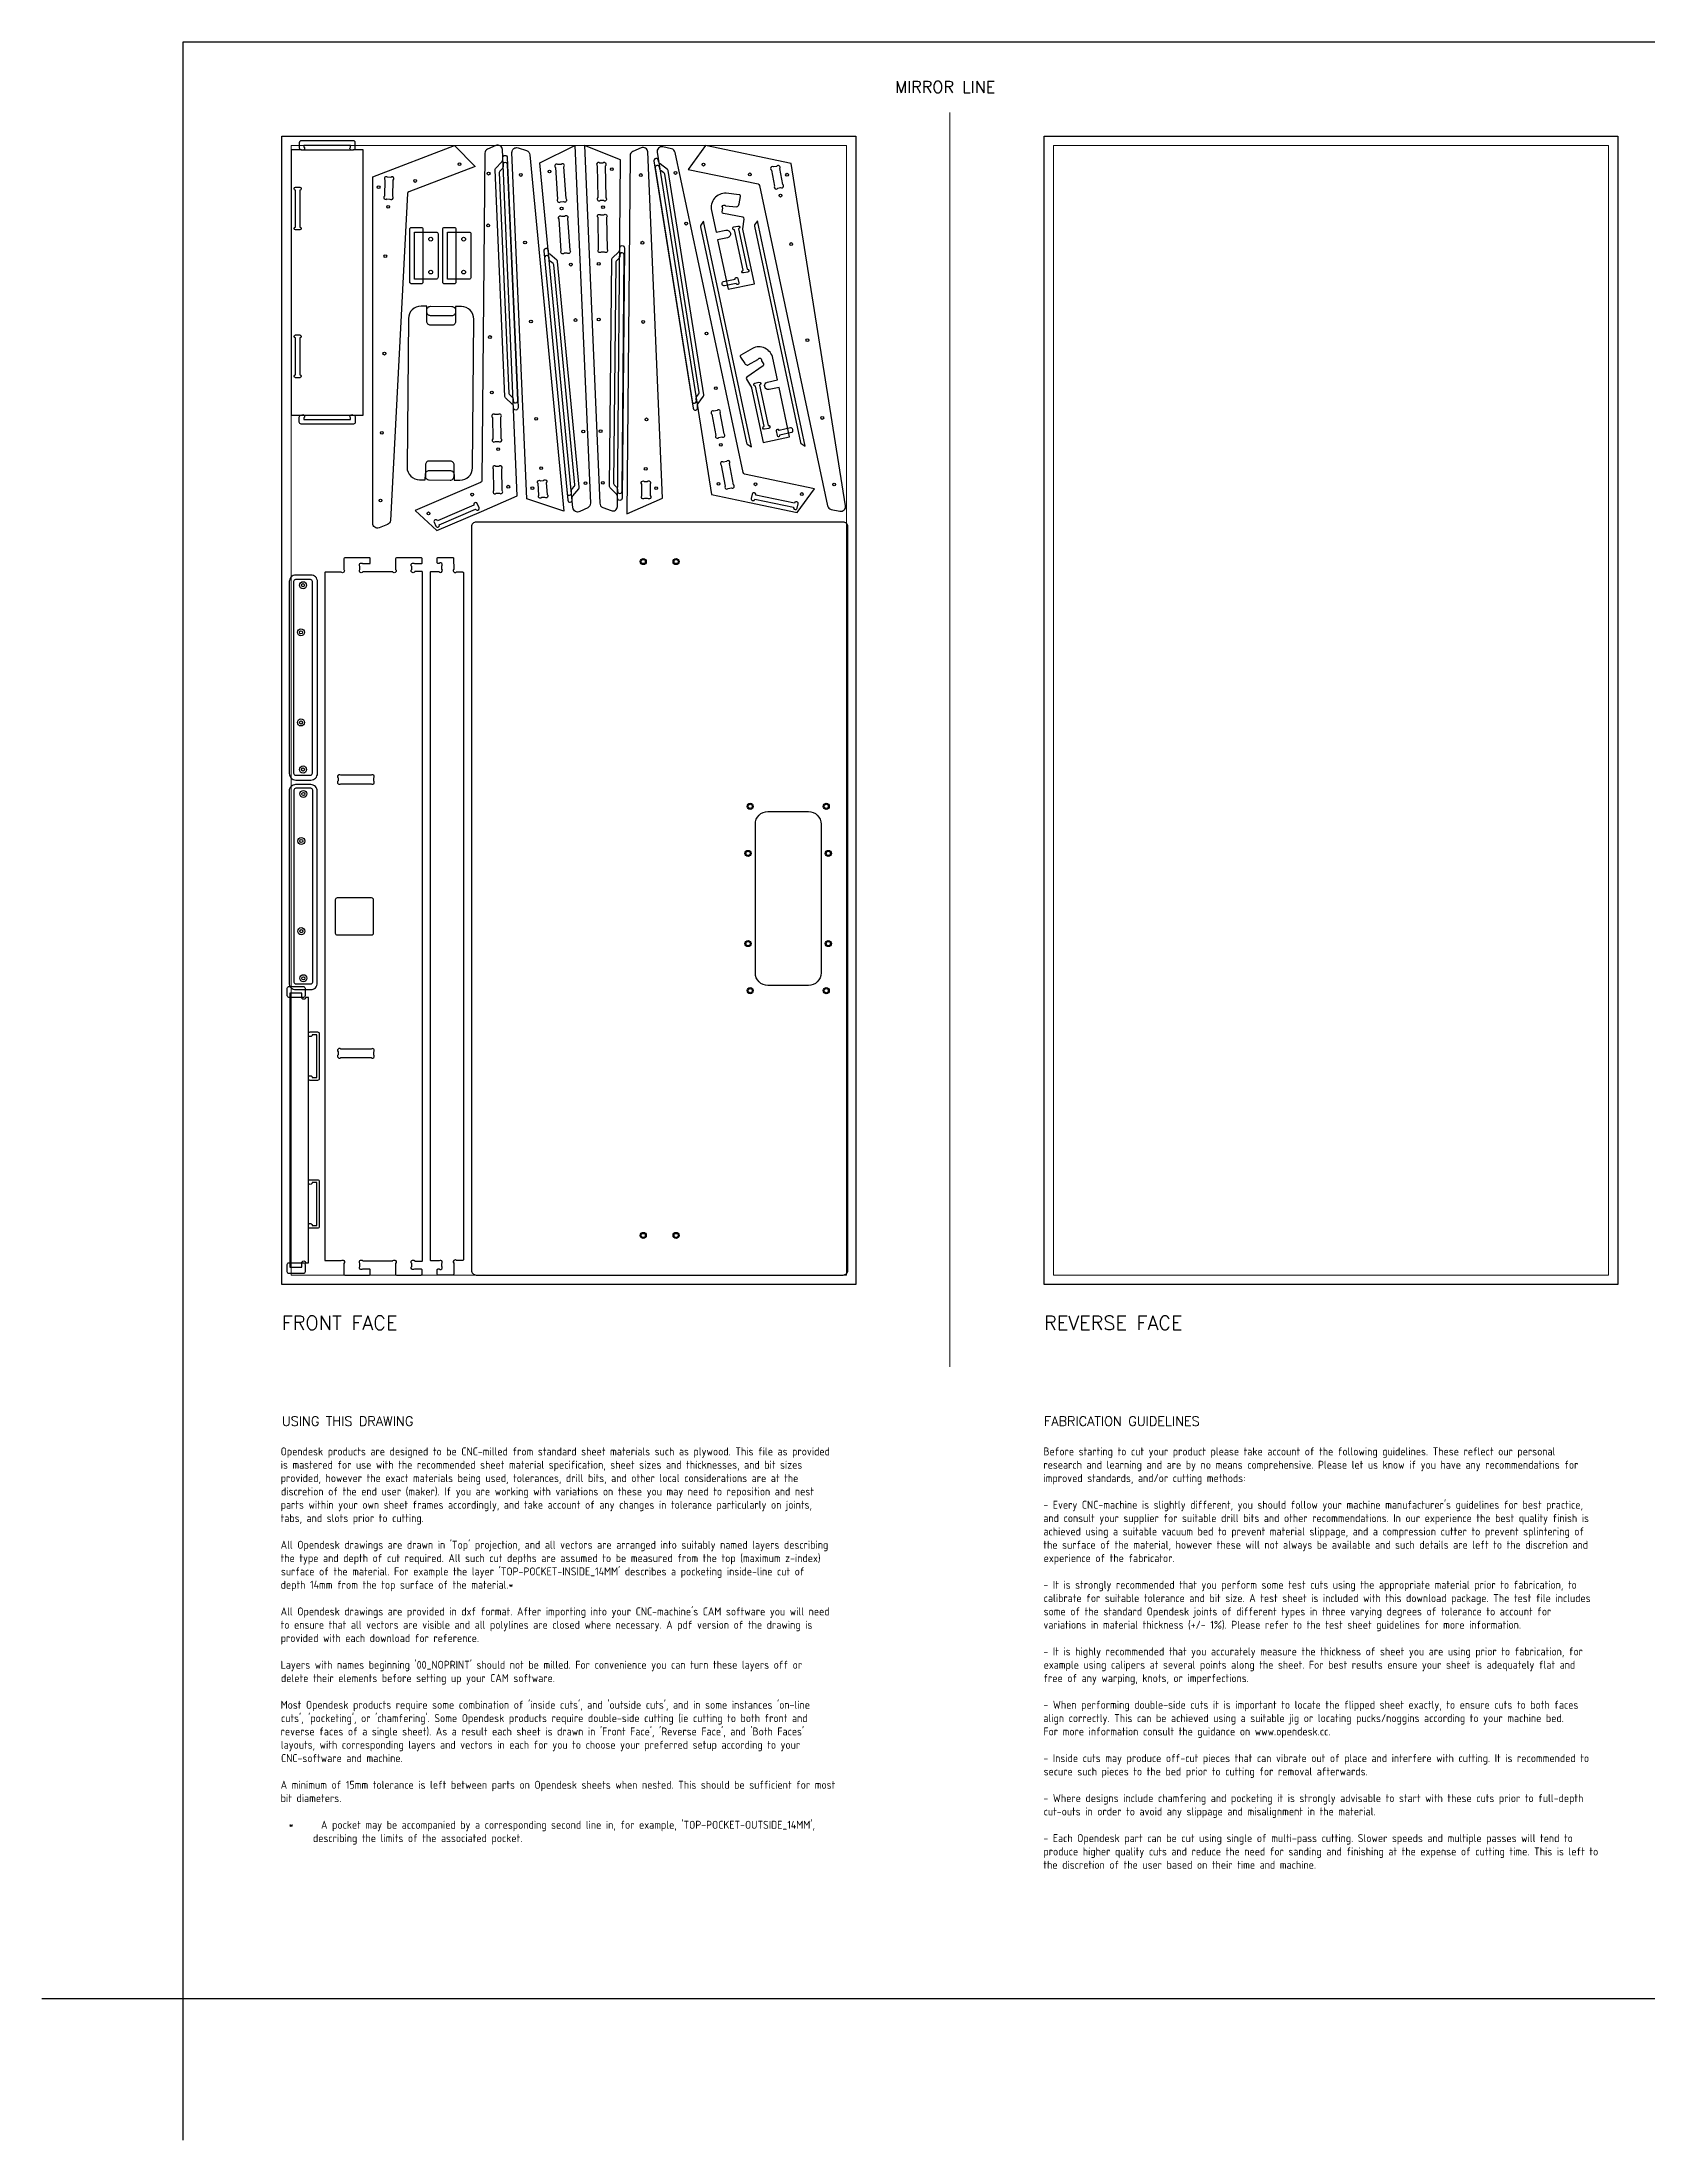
# Model space of a CAD drawing. Header units: millimetres. Extents: x -300 to 5880, y -300 to 4158.
# Drawn here: x -300 to 3112, y -300 to 4158 of the extents above; entities that cross this region are included whole.
import ezdxf
from ezdxf.enums import TextEntityAlignment as Align

# ---------------------------------------------------------------- set-up
doc = ezdxf.new("R2010")
doc.units = ezdxf.units.MM
doc.layers.add('00-NOPRINT_TEXT', color=7, linetype='Continuous', lineweight=25)
doc.layers.add('00_NOPRINT_TOLERANCE', color=7, linetype='Continuous', lineweight=5)
for name, color, linetype, lineweight, true_color in [('BOARD_$TH-NOMINAL', 3, 'Continuous', 30, 0x00ff00), ('TOP-CUT-INSIDE_18.000MM', 1, 'Continuous', 25, 0xff1c00), ('TOP-CUT-OUTSIDE_18.000MM', 220, 'Continuous', 25, 0xff00d1), ('TOP-HOLE-6.000MM-DIAM_14.000MM', 220, 'Continuous', 25, 0xff00c7), ('TOP-HOLE-6.600MM-DIAM_18.000MM', 3, 'Continuous', 25, 0x00ff0c), ('TOP-HOLE-8.000MM-DIAM_18.000MM', 3, 'Continuous', 25, 0x00ff0c), ('TOP-HOLE-9.000MM-DIAM_13.000MM', 190, 'Continuous', 25, 0x9500ff), ('TOP-POCKET-INSIDE_1.000MM', 3, 'Continuous', 25, 0x0eff00), ('TOP-POCKET-INSIDE_12.000MM', 140, 'Continuous', 25, 0x00b1ff), ('TOP-POCKET-INSIDE_14.000MM', 190, 'Continuous', 25, 0x9300ff), ('TOP-POCKET-INSIDE_6.000MM', 6, 'Continuous', 25, 0xff00e0), ('TOP-POCKET-INSIDE_9.000MM', 60, 'Continuous', 25, 0xb0ff00)]:
    doc.layers.add(name, color=color, linetype=linetype, lineweight=lineweight, true_color=true_color)
doc.layers.add('TOP-CHAMFER-ONLINE_14.000MM', color=70, linetype='Continuous', true_color=0x8fff00)
doc.layers.add('TOP-POCKET-INSIDE_12MM', color=140, linetype='Continuous', true_color=0x00b1ff)
doc.styles.add('OD-ISOCP-17_240', font='isocp.shx')
doc.styles.add('OD-ISOCP-17_241', font='isocp.shx')
doc.styles.add('OD-ISOCP-17_242', font='isocp.shx')
doc.styles.add('OD-ISOCP-17_243', font='isocp.shx')
doc.styles.add('OD-ISOCP-17_244', font='isocp.shx')
doc.styles.add('OD-ISOCP-17_245', font='isocp.shx')
doc.styles.add('OD-ISOCP-17_246', font='isocp.shx')
doc.styles.add('OD-ISOCP-17_247', font='isocp.shx')
doc.styles.add('OD-ISOCP-17_248', font='isocp.shx')
doc.styles.add('OD-ISOCP-17_249', font='isocp.shx')
doc.styles.add('OD-ISOCP-17_250', font='isocp.shx')
doc.styles.add('OD-ISOCP-17_251', font='isocp.shx')
doc.styles.add('OD-ISOCP-17_252', font='isocp.shx')
doc.styles.add('OD-ISOCP-17_253', font='isocp.shx')
doc.styles.add('OD-ISOCP-17_254', font='isocp.shx')
doc.styles.add('OD-ISOCP-17_255', font='isocp.shx')
doc.styles.add('OD-ISOCP-17_256', font='isocp.shx')
doc.styles.add('OD-ISOCP-17_257', font='isocp.shx')
doc.styles.add('OD-ISOCP-17_258', font='isocp.shx')
doc.styles.add('OD-ISOCP-17_259', font='isocp.shx')
doc.styles.add('OD-ISOCP-17_260', font='isocp.shx')
doc.styles.add('OD-ISOCP-17_261', font='isocp.shx')
doc.styles.add('OD-ISOCP-17_262', font='isocp.shx')
doc.styles.add('OD-ISOCP-17_263', font='isocp.shx')
doc.styles.add('OD-ISOCP-17_264', font='isocp.shx')
doc.styles.add('OD-ISOCP-17_265', font='isocp.shx')
doc.styles.add('OD-ISOCP-17_266', font='isocp.shx')
doc.styles.add('OD-ISOCP-17_267', font='isocp.shx')
doc.styles.add('OD-ISOCP-17_268', font='isocp.shx')
doc.styles.add('OD-ISOCP-17_269', font='isocp.shx')
doc.styles.add('OD-ISOCP-17_270', font='isocp.shx')
doc.styles.add('OD-ISOCP-17_271', font='isocp.shx')
doc.styles.add('OD-ISOCP-17_272', font='isocp.shx')
doc.styles.add('OD-ISOCP-17_273', font='isocp.shx')
doc.styles.add('OD-ISOCP-17_274', font='isocp.shx')
doc.styles.add('OD-ISOCP-17_275', font='isocp.shx')
doc.styles.add('OD-ISOCP-17_276', font='isocp.shx')
doc.styles.add('OD-ISOCP-17_277', font='isocp.shx')
doc.styles.add('OD-ISOCP-17_278', font='isocp.shx')
doc.styles.add('OD-ISOCP-17_279', font='isocp.shx')
doc.styles.add('OD-ISOCP-17_280', font='isocp.shx')
doc.styles.add('OD-ISOCP-17_281', font='isocp.shx')
doc.styles.add('OD-ISOCP-17_282', font='isocp.shx')
doc.styles.add('OD-ISOCP-17_283', font='isocp.shx')
doc.styles.add('OD-ISOCP-17_284', font='isocp.shx')
doc.styles.add('OD-ISOCP-17_285', font='isocp.shx')
doc.styles.add('OD-ISOCP-17_286', font='isocp.shx')
doc.styles.add('OD-ISOCP-17_287', font='isocp.shx')
doc.styles.add('OD-ISOCP-17_288', font='isocp.shx')
doc.styles.add('OD-SIMPLEX-20_87', font='simplex.shx')
doc.styles.add('OD-SIMPLEX-20_88', font='simplex.shx')
doc.styles.add('OD-SIMPLEX-25_89', font='simplex.shx')
doc.styles.add('OD-SIMPLEX-30_88', font='simplex.shx')
doc.styles.add('OD-SIMPLEX-30_89', font='simplex.shx')

# ---------------------------------------------------------------- blocks, each defined once
blk = doc.blocks.new('Borders Opendesk_7')
at = {"layer": '00-NOPRINT_TEXT'}
for p, q in [((0, 4158), (5880, 4158)), ((0, 0), (0, 4158)), ((0, 0), (-300, 0)), ((0, -300), (0, 0)), ((5880, 0), (0, 0))]:
    blk.add_line(p, q, dxfattribs=at)
at = {"layer": '00_NOPRINT_TOLERANCE'}
for p, q in [((1630, 1343.2), (1630, 4008)), ((210, 3958), (1430, 3958)), ((210, 1518), (210, 3958)), ((230, 3938), (1410, 3938)), ((230, 1538), (230, 3938)), ((1410, 3938), (1410, 1538)), ((1430, 3958), (1430, 1518)), ((1830, 3958), (3050, 3958)), ((1830, 1518), (1830, 3958)), ((1850, 1538), (1850, 3938)), ((1850, 3938), (3030, 3938)), ((3030, 3938), (3030, 1538)), ((3050, 3958), (3050, 1518)), ((1430, 1518), (210, 1518)), ((1410, 1538), (230, 1538)), ((3050, 1518), (1830, 1518)), ((3030, 1538), (1850, 1538))]:
    blk.add_line(p, q, dxfattribs=at)
at = {"layer": 'BOARD_$TH-NOMINAL'}
for p, q in [((210, 3958), (1430, 3958)), ((210, 1518), (210, 3958)), ((1430, 3958), (1430, 1518)), ((1830, 3958), (3050, 3958)), ((1830, 1518), (1830, 3958)), ((3050, 3958), (3050, 1518)), ((1430, 1518), (210, 1518)), ((3050, 1518), (1830, 1518))]:
    blk.add_line(p, q, dxfattribs=at)
at = {"layer": '00-NOPRINT_TEXT', "style": 'OD-SIMPLEX-25_89'}
blk.add_text('MIRROR LINE', height=25, dxfattribs=at).set_placement((1513.3, 4049.9))
at = {"layer": '00-NOPRINT_TEXT', "color": 7}
for s, height, style, p in [('FRONT FACE', 30, 'OD-SIMPLEX-30_89', (210, 1451.3)), ('REVERSE FACE', 30, 'OD-SIMPLEX-30_88', (1830, 1451.3)), ('USING THIS DRAWING', 20, 'OD-SIMPLEX-20_88', (210, 1237.4)), ('FABRICATION GUIDELINES', 20, 'OD-SIMPLEX-20_87', (1830, 1237.4))]:
    blk.add_text(s, height=height, dxfattribs=dict(at, style=style)).set_placement(p, align=Align.TOP_LEFT)
for s, style, p in [('Opendesk products are designed to be CNC-milled from standard sheet materials such as plywood. This file as provided', 'OD-ISOCP-17_265', (207.4, 1154.7)), ('Before starting to cut your product please take account of the following guidelines. These reflect our personal', 'OD-ISOCP-17_240', (1828.7, 1154.7)), ('is mastered for use with the recommended sheet material specification, sheet sizes and thicknesses, and bit sizes', 'OD-ISOCP-17_266', (207.4, 1126.3)), ('provided, however the exact materials being used, tolerances, drill bits, and other local considerations are at the', 'OD-ISOCP-17_267', (207.4, 1098)), ('research and learning and are by no means comprehensive. Please let us know if you have any recommendations for', 'OD-ISOCP-17_241', (1828.7, 1126.3)), ('improved standards, and/or cutting methods:', 'OD-ISOCP-17_242', (1828.7, 1098)), ('discretion of the end user (maker). If you are working with variations on these you may need to reposition and nest', 'OD-ISOCP-17_268', (208.1, 1069.7)), ('tabs, and slots prior to cutting.', 'OD-ISOCP-17_270', (207.4, 1013)), ('parts within your own sheet frames accordingly, and take account of any changes in tolerance particularly on joints,', 'OD-ISOCP-17_269', (207.4, 1041.3)), ("- Every CNC-machine is slightly different, you should follow your machine manufacturer's guidelines for best practice,", 'OD-ISOCP-17_243', (1828.7, 1041.3)), ('and consult your supplier for suitable drill bits and other recommendations. In our experience the best quality finish is', 'OD-ISOCP-17_244', (1828.7, 1013)), ('achieved using a suitable vacuum bed to prevent material slippage, and a compression cutter to prevent splintering of', 'OD-ISOCP-17_245', (1828.7, 984.7)), ('the type and depth of cut required. All such cut depths are assumed to be measured from the top (maximum z-index)', 'OD-ISOCP-17_272', (207.4, 928)), ("All Opendesk drawings are drawn in 'Top' projection, and all vectors are arranged into suitably named layers describing", 'OD-ISOCP-17_271', (207.4, 956.3)), ('the surface of the material, however these will not always be available and such details are left to the discretion and', 'OD-ISOCP-17_246', (1828.7, 956.3)), ('experience of the fabricator.', 'OD-ISOCP-17_247', (1829.2, 928)), ("surface of the material. For example the layer 'TOP-POCKET-INSIDE_14MM' describes a pocketing inside-line cut of", 'OD-ISOCP-17_273', (208, 899.7)), ('depth 14mm from the top surface of the material.*', 'OD-ISOCP-17_274', (207.4, 871.3)), ('- It is strongly recommended that you perform some test cuts using the appropriate material prior to fabrication, to', 'OD-ISOCP-17_248', (1828.7, 871.3)), ('calibrate for suitable tolerance and bit size. A test sheet is included with this download package. The test file includes', 'OD-ISOCP-17_249', (1829.3, 843)), ('to ensure that all vectors are visible and all polylines are closed where necessary. A pdf version of the drawing is', 'OD-ISOCP-17_276', (207.4, 786.3)), ("All Opendesk drawings are provided in dxf format. After importing into your CNC-machine's CAM software you will need", 'OD-ISOCP-17_275', (207.4, 814.7)), ('variations in material thickness (+/- 1%). Please refer to the test sheet guidelines for more information.', 'OD-ISOCP-17_251', (1828.7, 786.3)), ('some of the standard Opendesk joints of different types in three varying degrees of tolerance to account for', 'OD-ISOCP-17_250', (1829.2, 814.7)), ('provided with each download for reference.', 'OD-ISOCP-17_277', (207.4, 758)), ("Layers with names beginning '00_NOPRINT' should not be milled. For convenience you can turn these layers off or", 'OD-ISOCP-17_278', (207.4, 701.3)), ('- It is highly recommended that you accurately measure the thickness of sheet you are using prior to fabrication, for', 'OD-ISOCP-17_252', (1828.7, 729.7)), ('example using calipers at several points along the sheet. For best results ensure your sheet is adequately flat and', 'OD-ISOCP-17_253', (1829.2, 701.3)), ('delete their elements before setting up your CAM software.', 'OD-ISOCP-17_279', (208.1, 673)), ('free of any warping, knots, or imperfections.', 'OD-ISOCP-17_254', (1828.7, 673)), ("Most Opendesk products require some combination of 'inside cuts', and 'outside cuts', and in some instances 'on-line", 'OD-ISOCP-17_280', (207.4, 616.3)), ('- When performing double-side cuts it is important to locate the flipped sheet exactly, to ensure cuts to both faces', 'OD-ISOCP-17_255', (1828.7, 616.3)), ("reverse faces of a single sheet). As a result each sheet is drawn in 'Front Face', 'Reverse Face', and 'Both Faces'", 'OD-ISOCP-17_282', (207.4, 559.7)), ("cuts', 'pocketing', or 'chamfering'. Some Opendesk products require double-side cutting (ie cutting to both front and", 'OD-ISOCP-17_281', (208.1, 588)), ('align correctly. This can be achieved using a suitable jig or locating pucks/noggins according to your machine bed.', 'OD-ISOCP-17_256', (1828.7, 588)), ('layouts, with corresponding layers and vectors in each for you to choose your preferred setup according to your', 'OD-ISOCP-17_283', (207.8, 531.3)), ('For more information consult the guidance on www.opendesk.cc.', 'OD-ISOCP-17_257', (1828.7, 559.7)), ('CNC-software and machine.', 'OD-ISOCP-17_284', (208.2, 503)), ('- Inside cuts may produce off-cut pieces that can vibrate out of place and interfere with cutting. It is recommended to', 'OD-ISOCP-17_258', (1828.7, 503)), ('secure such pieces to the bed prior to cutting for removal afterwards.', 'OD-ISOCP-17_259', (1829.2, 474.7)), ('A minimum of 15mm tolerance is left between parts on Opendesk sheets when nested. This should be sufficient for most', 'OD-ISOCP-17_285', (207.4, 446.3)), ('bit diameters.', 'OD-ISOCP-17_286', (207.4, 418)), ('- Where designs include chamfering and pocketing it is strongly advisable to start with these cuts prior to full-depth', 'OD-ISOCP-17_260', (1828.7, 418)), ('cut-outs in order to avoid any slippage and misalignment in the material.', 'OD-ISOCP-17_261', (1829.3, 389.7)), ("*      A pocket may be accompanied by a corresponding second line in, for example, 'TOP-POCKET-OUTSIDE_14MM',", 'OD-ISOCP-17_287', (224.4, 361.3)), ('describing the limits of the associated pocket.', 'OD-ISOCP-17_288', (276.1, 333)), ('- Each Opendesk part can be cut using single of multi-pass cutting. Slower speeds and multiple passes will tend to', 'OD-ISOCP-17_262', (1828.7, 333)), ('produce higher quality cuts and reduce the need for sanding and finishing at the expense of cutting time. This is left to', 'OD-ISOCP-17_263', (1828.7, 304.7)), ('the discretion of the user based on their time and machine.', 'OD-ISOCP-17_264', (1828.7, 276.3))]:
    blk.add_text(s, height=17, dxfattribs=dict(at, style=style)).set_placement(p)

msp = doc.modelspace()

# ---------------------------------------------------------------- linework, layer by layer
at = {"layer": 'TOP-CHAMFER-ONLINE_14.000MM'}
msp.add_lwpolyline([(1413, 3128, 0.414214), (1403, 3138), (623, 3138, 0.414214), (613, 3128), (613, 1548, 0.414214), (623, 1538), (1403, 1538, 0.414214), (1413, 1548)], format="xyb", close=True, dxfattribs=at)
at = {"layer": 'TOP-CUT-INSIDE_18.000MM'}
for points in [[(248, 3849.5, -0.999973), (248, 3843.1), (248, 3764.8, -1), (248, 3758.5), (239, 3758.5, -1), (239, 3764.8), (239, 3843.1, -1), (239, 3849.5)], [(248, 3444.5), (239, 3444.5, -1), (239, 3450.9), (239, 3529.2, -1), (239, 3535.5), (248, 3535.5, -0.99964), (248, 3529.2), (248, 3450.9, -1)], [(658.2, 3314.7, 1), (664, 3309.1), (670.6, 3309.2, 1), (676.2, 3315), (675.4, 3360.6, 1), (669.7, 3366.2), (663, 3366.1, 1), (657.4, 3360.3)], [(1145.4, 3318.8, 1), (1150, 3325.4), (1141.6, 3370.3, 1), (1135, 3374.9), (1128.5, 3373.7, 1), (1123.9, 3367.1), (1132.3, 3322.1, 1), (1138.9, 3317.6)], [(759.8, 3225.7), (766.1, 3226.2, -1.006764), (772.1, 3220.9), (774.2, 3196.4, -1.006883), (769.1, 3190.3), (762.4, 3189.8, -1.007568), (756.4, 3195), (754.7, 3219.6, -1.007458)], [(992.6, 3218.6), (993.1, 3194, -1.007568), (987.5, 3188.2), (980.8, 3188.1, -1.006883), (975.2, 3193.8), (975.1, 3218.4, -1.006764), (980.7, 3224.1), (987, 3224.2, -1.007458)], [(540.9, 3140.5, 1), (533.5, 3137.4), (537.1, 3129.1, 1), (544.4, 3132.2), (621.6, 3165.5, 1), (629, 3168.6), (625.4, 3176.9, 1), (618, 3173.7)], [(1297.7, 3169.3, 1), (1305.6, 3167.7), (1307.4, 3176.5, 1), (1299.6, 3178.1), (1217.4, 3195.3, 1), (1209.5, 3196.9), (1207.7, 3188.1, 1), (1215.5, 3186.5)], [(1356, 2496), (1356, 2180, -0.414214), (1329.2, 2153.2), (1243.2, 2153.2, -0.414214), (1216.4, 2180), (1216.4, 2496, -0.414214), (1243.2, 2522.8), (1329.2, 2522.8, -0.414214)], [(324.1, 2336, -0.414214), (328.1, 2340), (400.1, 2340, -0.414214), (404.1, 2336), (404.1, 2264, -0.414214), (400.1, 2260), (328.1, 2260, -0.414214), (324.1, 2264)], [(399.6, 2000, 1), (405.3, 2005.7), (405.3, 2012.3, 1), (399.6, 2018), (335.1, 2018, 1), (329.4, 2012.3), (329.4, 2005.7, 1), (335.1, 2000)]]:
    msp.add_lwpolyline(points, format="xyb", close=True, dxfattribs=at)
for points in [[(678.1, 3205), (677.3, 3250.7, 1), (671.5, 3256.2), (664.9, 3256.1, 1), (659.3, 3250.4), (660.1, 3204.7, 1), (665.8, 3199.1), (672.5, 3199.2, 1), (678.1, 3205)], [(1158.9, 3209.5), (1165.5, 3210.7, 1), (1170, 3217.3), (1161.7, 3262.2, 1), (1155.1, 3266.7), (1148.5, 3265.5, 1), (1144, 3258.9), (1152.3, 3214, 1), (1158.9, 3209.5)], [(405.3, 2587.7), (405.3, 2594.3, 1), (399.6, 2600), (335.1, 2600, 1), (329.4, 2594.3), (329.4, 2587.7, 1), (335.1, 2582), (399.6, 2582, 1), (405.3, 2587.7)]]:
    msp.add_lwpolyline(points, format="xyb", dxfattribs=at)
at = {"layer": 'TOP-CUT-OUTSIDE_18.000MM'}
msp.add_lwpolyline([(361.5, 3365), (383, 3365), (383, 3929), (361.4, 3929, -1), (356, 3934.8), (356, 3938), (257, 3938), (257, 3934.8, -1), (251.5, 3929), (230, 3929), (230, 3365), (251.5, 3365, -1), (257, 3359.2), (257, 3356), (356, 3356), (356, 3359.2, -1), (361.5, 3365)], format="xyb", dxfattribs=at)
for points in [[(434.2, 3132.5), (416.5, 3125.8, -0.52514), (403, 3135.2), (403, 3871.7), (577.2, 3938), (621.1, 3893.5), (479.6, 3839.7, 0.297054), (477, 3836.2), (440.6, 3141.4, -0.297054)], [(634.9, 3225.7, -0.297054), (632.5, 3222.1), (493.4, 3162.2), (539.2, 3119.7), (634.3, 3160.6), (710.4, 3193.4), (678.7, 3929.2, 0.52514), (664.8, 3938), (647.4, 3930.5, 0.297054), (641.4, 3921.4)], [(712.1, 3933), (730.1, 3927.1, -0.297054), (736.9, 3918.5), (809.4, 3161.1), (730.7, 3187.2), (699, 3923.1, -0.52514)], [(758.6, 3901.3), (832.9, 3938), (865.7, 3177.8, -0.297054), (860.1, 3168.4), (843.2, 3160.1, -0.52514), (828.8, 3168.1)], [(909.7, 3162.1, 0.52514), (923.3, 3171.3), (930.1, 3907.8), (852.9, 3938), (885.7, 3177.8, 0.297054), (892.1, 3169)], [(973.6, 3933), (956.3, 3925.5, 0.297054), (950.2, 3916.4), (943.2, 3155.6), (1019.3, 3188.4), (987.6, 3924.2, 0.52514)], [(1038, 3931.1), (1019.5, 3935, 0.52514), (1007.6, 3923.6), (1122.9, 3196.2), (1204, 3179.2), (1305.4, 3158), (1341.8, 3208.8), (1193.6, 3239.8, -0.297054), (1190.5, 3242.9), (1045.7, 3923.4, 0.297054)], [(1222.1, 3856.2, -0.297054), (1225.2, 3853.1), (1369.9, 3172.6, 0.297054), (1377.7, 3164.9), (1396.1, 3161, 0.52514), (1408.1, 3172.4), (1292.8, 3899.8), (1110.3, 3938), (1073.9, 3887.2)], [(1153.8, 3757.9, -1), (1157.1, 3742.1), (1136.2, 3737.7), (1158.6, 3632.5), (1214.8, 3644.4), (1190.1, 3760.2, -0.079557), (1190.1, 3761.2), (1192.4, 3781.8, 0.392137), (1189.8, 3785.4), (1148.7, 3793.2, -0.414145), (1146.2, 3796.9), (1147.5, 3804.5, -1.089365), (1153.2, 3810.1), (1176.5, 3808, 0.171154), (1178.5, 3808.5, 0.204683), (1181.9, 3813.8), (1184.8, 3829.9, 0.434012), (1182.1, 3833.4), (1154.1, 3836.5, 0.488497), (1123, 3800), (1132.8, 3753.5)], [(537.9, 3754, -0.414214), (541.9, 3750), (541.9, 3658, -0.414214), (537.9, 3654), (491.9, 3654), (491.9, 3754)], [(611.9, 3750), (611.9, 3658, -0.414214), (607.9, 3654), (561.9, 3654), (561.9, 3754), (607.9, 3754, -0.414214)], [(1199.2, 3303.6), (1208, 3297.9), (1106.1, 3777.2), (1100.4, 3768.4, 0.198912), (1099.8, 3765.4), (1197.5, 3306.2, 0.198912)], [(1322.6, 3298.9), (1220.7, 3778.2), (1214.9, 3769.4, 0.198912), (1214.4, 3766.3), (1312.1, 3307.1, 0.198912), (1313.8, 3304.6)], [(523.1, 3247.5), (568.1, 3247.1, -0.414214), (576, 3239.1), (575.9, 3226.9), (588.4, 3226.8, 0.414214), (615.2, 3253.1), (618.1, 3569.1, 0.414214), (591.8, 3595.8), (579.3, 3595.9), (579.2, 3583.8, -0.414214), (571.2, 3575.9), (526.2, 3576.3, -0.414214), (518.2, 3584.4), (518.4, 3596.5), (505.9, 3596.6, 0.414214), (479.1, 3570.4), (476.2, 3254.4, 0.414214), (502.4, 3227.6), (514.9, 3227.5), (515, 3239.6, -0.414214)], [(1242.5, 3435.3), (1263.4, 3439.8), (1253.5, 3486.3, 0.488497), (1210.2, 3507), (1185.8, 3492.8, 0.434012), (1184.8, 3488.5), (1194, 3474.9, 0.204683), (1199.3, 3471.5, 0.171154), (1201.3, 3471.8), (1221.8, 3483.2, -1.089365), (1229.2, 3480.4), (1233.6, 3474, -0.414145), (1232.7, 3469.6), (1198.4, 3445.8, 0.392137), (1197.4, 3441.4), (1208, 3423.5, -0.079557), (1208.3, 3422.5), (1232.9, 3306.8), (1289.1, 3318.8), (1266.8, 3423.9), (1245.8, 3419.5, -1)], [(1413, 3128, 0.414214), (1403, 3138), (623, 3138, 0.414214), (613, 3128), (613, 1548, 0.414214), (623, 1538), (1403, 1538, 0.414214), (1413, 1548)], [(381.7, 1568.5), (382.3, 1568), (445.6, 1568), (446.1, 1568.5, -1), (451.8, 1562.8), (451.8, 1540, 0.414187), (453.8, 1538), (506, 1538, 0.414214), (508, 1540), (508, 1548.5, 0.414214), (506, 1550.5), (491.7, 1550.5, -1), (486, 1556.2), (486, 1562.8, -1), (491.7, 1568.5), (492.6, 1567.5), (508, 1567.5, 0.414214), (509, 1568.5), (509, 3031.5, 0.414214), (508, 3032.5), (492.7, 3032.5), (491.7, 3031.5, -1), (486, 3037.2), (486, 3043.8, -1), (491.7, 3049.5), (506, 3049.5, 0.414214), (508, 3051.5), (508, 3060, 0.414214), (506, 3062), (453.8, 3062, 0.414187), (451.8, 3060), (451.8, 3037.2, -1), (446.1, 3031.5), (445.6, 3032), (382.3, 3032), (381.7, 3031.5, -1), (376, 3037.2), (376, 3043.8, -1), (381.7, 3049.5), (396, 3049.5, 0.414214), (398, 3051.5), (398, 3060, 0.414214), (396, 3062), (343.8, 3062, 0.414187), (341.8, 3060), (341.8, 3037.2, -1), (336.1, 3031.5), (303, 3031.5, 0.414214), (301, 3029.5), (301, 1570.5, 0.414214), (303, 1568.5), (336.1, 1568.5, -1), (341.8, 1562.8), (341.8, 1540, 0.414187), (343.8, 1538), (396, 1538, 0.414214), (398, 1540), (398, 1548.5, 0.414214), (396, 1550.5), (381.7, 1550.5, -1), (376, 1556.2), (376, 1562.8, -1)], [(596, 1570.9, -0.414214), (594, 1568.9), (580.9, 1568.9, 1), (575.3, 1563.2), (575.2, 1540, -0.414214), (573.2, 1538), (542, 1538, -0.41408), (540, 1540), (540, 1548.9, -0.414214), (542, 1550.9), (544.3, 1550.9, 1), (550, 1556.5), (550, 1562.2, 1), (544.3, 1567.9), (527, 1567.9, -0.414214), (526, 1568.9), (526, 3031.9, -0.414214), (527, 3032.9), (543.6, 3032.9, 1.168777), (550, 3037.5), (550, 3044.2, 1), (544.3, 3049.9), (542, 3049.9, -0.414214), (540, 3051.9), (540, 3060.8, -0.414214), (542, 3062.8), (573.1, 3062.8, -0.41408), (575.1, 3060.8), (575.2, 3037.4, 0.983785), (580.9, 3031.9), (594, 3031.9, -0.414214), (596, 3029.9)], [(239, 2600.1), (271, 2600.1, 0.414214), (275, 2604.1), (275, 3011.7, 0.414214), (271, 3015.7), (239, 3015.7, 0.414214), (235, 3011.7), (235, 2604.1, 0.414214)], [(235.7, 2568.2), (235.7, 2160.6, 0.414214), (239.7, 2156.6), (271.7, 2156.6, 0.414214), (275.7, 2160.6), (275.7, 2568.2, 0.414214), (271.7, 2572.2), (239.7, 2572.2, 0.414214)], [(266.4, 2048.5), (266.4, 2128), (260.4, 2128, -1), (252.4, 2128), (252.4, 2137), (227, 2137), (227, 1555), (252.4, 1555), (252.4, 1564, -1), (260.4, 1564), (266.4, 1564), (266.4, 1643.5, -1), (274.4, 1643.5), (284.4, 1643.5), (284.4, 1734.5), (274.4, 1734.5, -1), (266.4, 1734.5), (266.4, 1957.5, -1), (274.4, 1957.5), (284.4, 1957.5), (284.4, 2048.5), (274.4, 2048.5, -1)]]:
    msp.add_lwpolyline(points, format="xyb", close=True, dxfattribs=at)
at = {"layer": 'TOP-HOLE-6.000MM-DIAM_14.000MM'}
for centre in [(587.6, 3898.5), (649.4, 3878.3), (778.9, 3882.7), (911.5, 3887.6), (1046.5, 3879.6), (1106.2, 3897.4), (1204.8, 3876.7), (1283.7, 3876), (415.6, 3849.6), (493.5, 3862.7), (717.8, 3875.4), (972.9, 3875.2), (1270, 3831.5), (436.1, 3807.8), (804.6, 3804), (892.7, 3807), (648.3, 3768.3), (1069.4, 3772), (429.9, 3702.7), (726.8, 3731.9), (976.3, 3731.4), (1292.6, 3728.7), (824.3, 3684.8), (883.4, 3686.5), (739.5, 3563.9), (834.3, 3567.2), (883.5, 3568.4), (652.3, 3531), (978.1, 3563), (1112.7, 3538.6), (1327, 3524.5), (427.9, 3495.7), (656.2, 3413), (1132.4, 3422.2), (750.4, 3357.2), (985.1, 3356.1), (1358.7, 3359.1), (422.5, 3327.4), (850.7, 3330.4), (887.5, 3331.1), (1143.1, 3301.8), (669.6, 3292.9), (761.1, 3252.5), (691.2, 3213), (742.4, 3209.9), (855.5, 3220.5), (892.3, 3221.2), (983.4, 3250.8), (1005.7, 3210), (1137.9, 3219.2), (1216.6, 3218.1), (1384, 3217.6), (419.7, 3183.6), (614.3, 3196.2), (1315.1, 3197.5), (521.8, 3156.4)]:
    msp.add_circle(centre, 3, dxfattribs=at)
at = {"layer": 'TOP-HOLE-6.600MM-DIAM_18.000MM'}
for centre in [(255, 3003.7), (250.5, 2903.7), (250.5, 2712.1), (255, 2612.1), (255.7, 2560.2), (251.2, 2460.2), (251.2, 2268.6), (255.7, 2168.6)]:
    msp.add_circle(centre, 3.3, dxfattribs=at)
at = {"layer": 'TOP-HOLE-8.000MM-DIAM_18.000MM'}
for centre in [(526.4, 3739), (596.4, 3739), (526.4, 3669), (596.4, 3669)]:
    msp.add_circle(centre, 4, dxfattribs=at)
at = {"layer": 'TOP-HOLE-9.000MM-DIAM_13.000MM'}
for centre in [(978, 3054), (1048, 3054), (1205.4, 2533.8), (1367, 2533.8), (1200.9, 2433.8), (1371.5, 2433.8), (1200.9, 2242.2), (1371.5, 2242.2), (1205.4, 2142.2), (1367, 2142.2), (978, 1622), (1048, 1622)]:
    msp.add_circle(centre, 4.5, dxfattribs=at)
at = {"layer": 'TOP-POCKET-INSIDE_1.000MM'}
for centre in [(978, 3054), (1048, 3054), (1205.4, 2533.8), (1367, 2533.8), (1200.9, 2433.8), (1371.5, 2433.8), (1200.9, 2242.2), (1371.5, 2242.2), (1205.4, 2142.2), (1367, 2142.2), (978, 1622), (1048, 1622)]:
    msp.add_circle(centre, 6.5, dxfattribs=at)
at = {"layer": 'TOP-POCKET-INSIDE_12.000MM'}
for points in [[(796.2, 3823.9, 1), (802.3, 3818.6), (808.9, 3819.1, 1), (814.2, 3825.1), (809.5, 3892.6, 1), (803.5, 3897.9), (796.8, 3897.4, 1), (791.5, 3891.4)], [(1264, 3847.3), (1270.1, 3848.5, 1.008073), (1274.6, 3855.1), (1268.3, 3889.3, 0.989655), (1261.6, 3893.7), (1255, 3892.4, 1.004394), (1250.6, 3885.8), (1257.3, 3851.8, 1.002005)], [(439.6, 3824.3, 1.002005), (445.5, 3829.8), (446.8, 3864.4, 1.004394), (441.4, 3870.3), (434.7, 3870.5, 0.989655), (428.8, 3865.1), (427.9, 3830.4, 1.008073), (433.4, 3824.6)], [(817.1, 3782.9), (821.8, 3715.4, -1), (816.6, 3709.3), (809.9, 3708.9, -1), (803.9, 3714.1), (799.2, 3781.7, -1), (804.4, 3787.7), (811.1, 3788.2, -1)], [(526.3, 3596.3), (571.3, 3595.9, -0.414214), (579.3, 3587.8), (579.1, 3563.8, -0.414214), (571, 3555.9), (526, 3556.3, -0.414214), (518.1, 3564.4), (518.3, 3588.4, -0.414214)], [(515, 3235.6, 0.414214), (522.9, 3227.5), (567.9, 3227.1, 0.414214), (576, 3235.1), (576.2, 3259.1, 0.414214), (568.3, 3267.1), (523.3, 3267.5, 0.414214), (515.2, 3259.6)]]:
    msp.add_lwpolyline(points, format="xyb", close=True, dxfattribs=at)
for points in [[(881.3, 3827.1, 1), (887.1, 3821.6), (893.8, 3821.7, 1), (899.3, 3827.4), (898.2, 3895.1, 1), (892.4, 3900.7), (885.7, 3900.6, 1), (880.2, 3894.8), (881.3, 3827.1)], [(895.6, 3711.7), (888.9, 3711.6, -1), (883.2, 3717.2), (882, 3784.8, -1), (887.6, 3790.6), (894.3, 3790.7, -1), (900, 3785.1), (901.2, 3717.5, -1), (895.6, 3711.7)]]:
    msp.add_lwpolyline(points, format="xyb", dxfattribs=at)
at = {"layer": 'TOP-POCKET-INSIDE_12MM'}
for points in [[(285.7, 3011.3, 0.414214), (271.7, 3025.3), (239.7, 3025.3, 0.414214), (225.7, 3011.3), (225.7, 2603.7, 0.414214), (239.7, 2589.7), (271.7, 2589.7, 0.414214), (285.7, 2603.7)], [(239.3, 2144.4), (271.3, 2144.4, 0.414214), (285.3, 2158.4), (285.3, 2566, 0.414214), (271.3, 2580), (239.3, 2580, 0.414214), (225.3, 2566), (225.3, 2158.4, 0.414214)]]:
    msp.add_lwpolyline(points, format="xyb", close=True, dxfattribs=at)
at = {"layer": 'TOP-POCKET-INSIDE_14.000MM'}
for centre in [(255, 3003.7), (250.5, 2903.7), (250.5, 2712.1), (255, 2612.1), (255.7, 2560.2), (251.2, 2460.2), (251.2, 2268.6), (255.7, 2168.6)]:
    msp.add_circle(centre, 7.5, dxfattribs=at)
at = {"layer": 'TOP-POCKET-INSIDE_6.000MM'}
for points in [[(689, 3912.4), (711.9, 3380.9, -1), (702.4, 3380.5), (702.3, 3383.2, 0.198912), (699.7, 3388.7), (685.4, 3401.8, -0.198912), (684.1, 3404.6), (663.3, 3886.4, -0.198912), (664.4, 3889.3), (677.5, 3903.6, 0.198912), (679.6, 3909.3), (679.5, 3912, -1)], [(827.2, 3185.3), (826.9, 3187.9, -0.198912), (828.7, 3193.8), (841, 3208.7, 0.198912), (841.9, 3211.7), (796, 3691.7, 0.198912), (794.5, 3694.4), (779.6, 3706.8, -0.198912), (776.7, 3712.2), (776.5, 3714.8, 1), (766.9, 3713.9), (817.7, 3184.3, 1)], [(933, 3188.5, -1), (923.5, 3188.6), (923.5, 3191.2, 0.198912), (921.2, 3196.9), (907.6, 3210.7, -0.198912), (906.5, 3213.6), (911, 3695.8, -0.198912), (912.1, 3698.6), (926, 3712.2, 0.198912), (928.4, 3717.8), (928.4, 3720.5, -1), (938, 3720.4)]]:
    msp.add_lwpolyline(points, format="xyb", close=True, dxfattribs=at)
msp.add_lwpolyline([(1000.9, 3905.1), (1084.1, 3379.7, 1), (1093.6, 3381.2), (1093.2, 3383.8, -0.198912), (1094.6, 3389.8), (1106, 3405.4, 0.198912), (1106.7, 3408.4), (1031.2, 3884.7, 0.198912), (1029.6, 3887.3), (1013.9, 3898.7, -0.198912), (1010.7, 3903.9), (1010.3, 3906.6, 1), (1000.9, 3905.1)], format="xyb", dxfattribs=at)
at = {"layer": 'TOP-POCKET-INSIDE_9.000MM'}
for points in [[(247, 3933, 0.414214), (251, 3929), (257, 3929), (356, 3929), (362, 3929, 0.414214), (366, 3933), (366, 3944, 0.414214), (362, 3948), (251, 3948, 0.414214), (247, 3944)], [(692.4, 3411.4, 0.198912), (693.7, 3408.6), (699, 3403.7, -0.198912), (701.6, 3398.2), (701.7, 3395.5, 1), (711.3, 3395.9), (689.7, 3897.4, 1), (680.1, 3897), (680.2, 3894.3, -0.198912), (678.1, 3888.6), (673.2, 3883.3, 0.198912), (672.2, 3880.4)], [(1091.2, 3396), (1090.8, 3398.6, -0.198912), (1092.2, 3404.6), (1096.5, 3410.4, 0.198912), (1097.2, 3413.4), (1023.7, 3877.1, 0.198912), (1022.1, 3879.7), (1016.3, 3883.9, -0.198912), (1013.1, 3889.1), (1012.6, 3891.8, 1), (1003.2, 3890.3), (1081.8, 3394.5, 1)], [(505.9, 3764, -0.414214), (509.9, 3760), (509.9, 3648, -0.414214), (505.9, 3644), (485.9, 3644, -0.414214), (481.9, 3648), (481.9, 3760, -0.414214), (485.9, 3764)], [(575.9, 3644), (555.9, 3644, -0.414214), (551.9, 3648), (551.9, 3760, -0.414214), (555.9, 3764), (575.9, 3764, -0.414214), (579.9, 3760), (579.9, 3648, -0.414214)], [(1200.3, 3669), (1191.5, 3667.1, -1), (1190.2, 3673.3), (1172.1, 3758.7, -1), (1170.7, 3764.9), (1179.5, 3766.8, -1), (1180.9, 3760.6), (1199, 3675.2, -1)], [(825.7, 3200.2), (825.5, 3202.9, -0.198912), (827.3, 3208.7), (831.9, 3214.3, 0.198912), (832.8, 3217.2), (788, 3684.5, 0.198912), (786.6, 3687.2), (781, 3691.8, -0.198912), (778.2, 3697.2), (777.9, 3699.9, 1), (768.4, 3699), (816.2, 3199.3, 1)], [(921.3, 3211.9, -0.198912), (923.6, 3206.2), (923.6, 3203.5, 1), (933.2, 3203.5), (937.8, 3705.4, 1), (928.3, 3705.5), (928.2, 3702.8, -0.198912), (925.8, 3697.2), (920.7, 3692.2, 0.198912), (919.5, 3689.3), (915.2, 3219.9, 0.198912), (916.3, 3217.1)], [(1146.1, 3642.9), (1145.8, 3644.3, -0.414214), (1148.9, 3649), (1173.4, 3654.2, -1), (1179.3, 3655.5), (1181.2, 3646.3, -1), (1175.4, 3645), (1150.9, 3639.8, -0.414214)], [(1225.5, 3428.6), (1243.6, 3343.2, -1), (1244.9, 3337), (1236.1, 3335.1, -1), (1234.8, 3341.3), (1216.6, 3426.7, -1), (1215.3, 3432.9), (1224.1, 3434.8, -1)], [(366, 3361), (366, 3350, -0.414214), (362, 3346), (251, 3346, -0.414214), (247, 3350), (247, 3361, -0.414214), (251, 3365), (257, 3365), (356, 3365), (362, 3365, -0.414214)], [(1260.9, 3331.4), (1262.8, 3322.1, 1.006901), (1268.7, 3323.4), (1293.2, 3328.6, 0.414214), (1296.3, 3333.4), (1296, 3334.7, 0.414214), (1291.2, 3337.8), (1266.7, 3332.6, 1)], [(255.7, 2128), (224.9, 2128, -0.414214), (221.4, 2131.5), (221.4, 2147.5, -0.414214), (224.9, 2151), (255.7, 2151, -0.414214), (259.2, 2147.5), (259.2, 2131.5, -0.414214)], [(266.4, 2051, -0.414214), (269.9, 2054.5), (285.9, 2054.5, -0.414214), (289.4, 2051), (289.4, 1955, -0.414214), (285.9, 1951.5), (269.9, 1951.5, -0.414214), (266.4, 1955)], [(266.4, 1641), (266.4, 1737, -0.414214), (269.9, 1740.5), (285.9, 1740.5, -0.414214), (289.4, 1737), (289.4, 1641, -0.414214), (285.9, 1637.5), (269.9, 1637.5, -0.414214)], [(255.7, 1564, -0.414214), (259.2, 1560.5), (259.2, 1544.5, -0.414214), (255.7, 1541), (224.9, 1541, -0.414214), (221.4, 1544.5), (221.4, 1560.5, -0.414214), (224.9, 1564)]]:
    msp.add_lwpolyline(points, format="xyb", close=True, dxfattribs=at)

# ---------------------------------------------------------------- block references
msp.add_blockref('Borders Opendesk_7', (0, 0))

doc.saveas('drawing.dxf')
